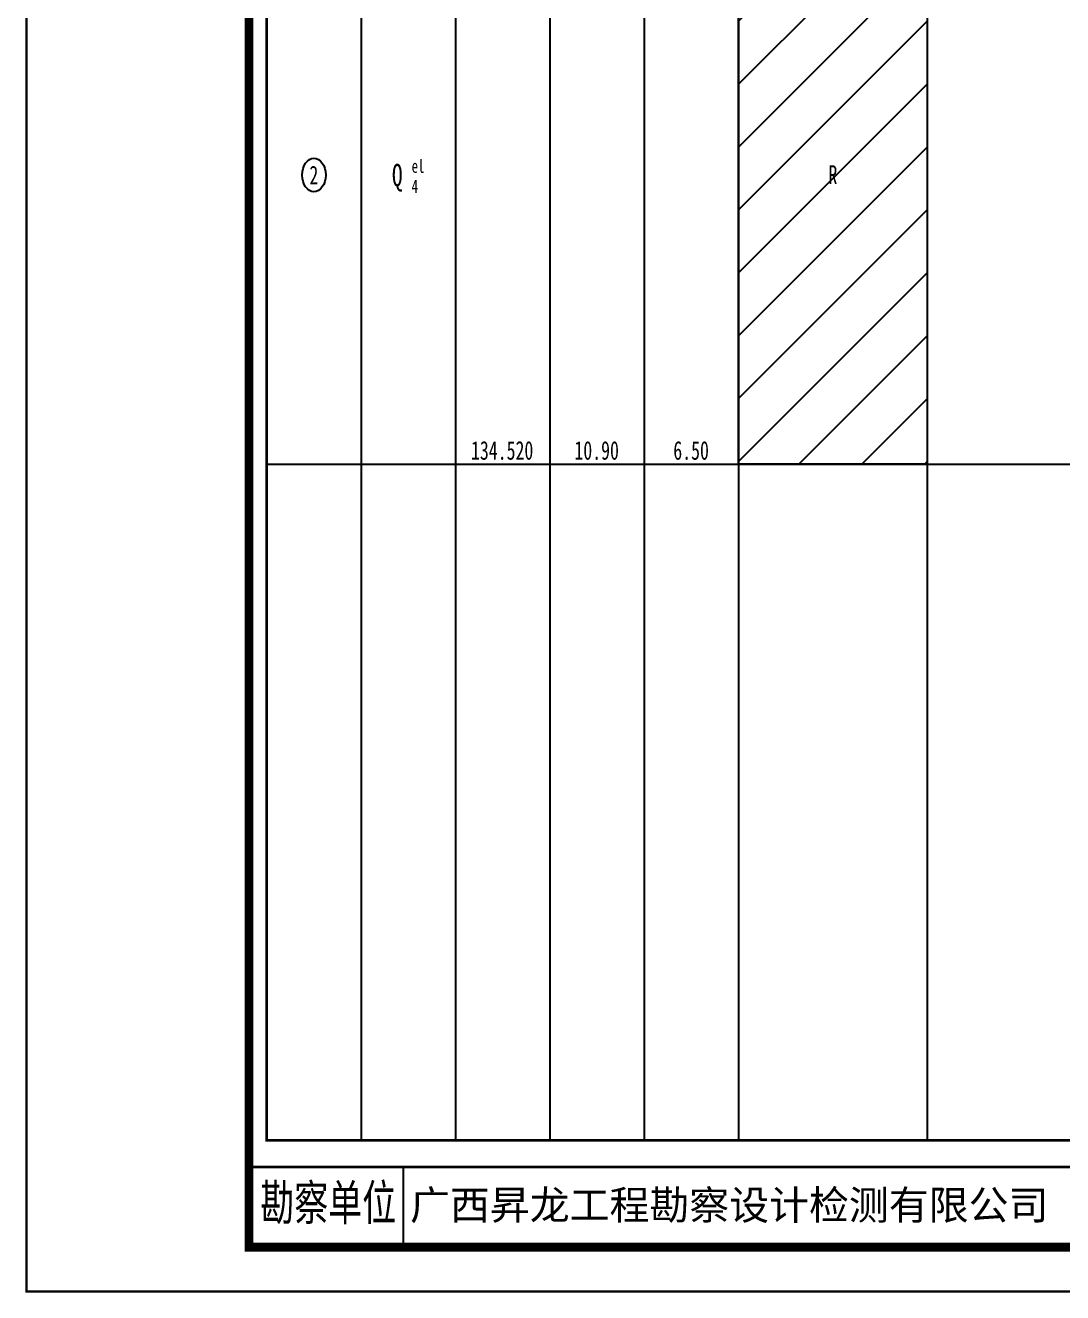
# Model space of a CAD drawing. Extents: x -27 to 2779, y -202 to 95.
# Drawn here: x 2568.9 to 2685.4, y -202.1 to -59.7 of the extents above; entities that cross this region are included whole.
import ezdxf

# ---------------------------------------------------------------- set-up
doc = ezdxf.new("R2010")
doc.units = 0
doc.header["$MEASUREMENT"] = 0
doc.layers.add('ZZT_TC', color=7, linetype='Continuous')
doc.styles.add('BODYCONTENT', font='simfang.ttf', dxfattribs={"width": 0.7, "height": 2.5})
doc.styles.add('HT', font='simhei.ttf')
doc.styles.add('LZ_FONT', font='simfang.ttf', dxfattribs={"width": 0.7, "height": 8})

# ---------------------------------------------------------------- blocks, each defined once
blk = doc.blocks.new('block12', base_point=(27, 229))
for p, q in [((25, 5), (25, 14)), ((25, 5), (25, 14)), ((25, 5), (25, 14)), ((42.36, 5), (42.36, 14)), ((42.36, 5), (42.36, 14))]:
    blk.add_line(p, q)
for points, const_width in [([(0, 0), (210, 0), (210, 297), (0, 297)], 0.25), ([(25, 5), (205, 5), (205, 292), (25, 292)], 1), ([(27, 265), (203, 265), (203, 17), (27, 17)], 0.3)]:
    blk.add_lwpolyline(points, close=True, dxfattribs=dict(const_width=const_width))
at = {"const_width": 0.3}
blk.add_lwpolyline([(25, 14), (205, 14)], dxfattribs=at)
at = {"style": 'LZ_FONT', "width": 0.7}
blk.add_text('勘察单位', height=4, dxfattribs=at).set_placement((26.27, 8))
at = {"style": 'HT'}
blk.add_text('广西昇龙工程勘察设计检测有限公司', height=3.2865, dxfattribs=at).set_placement((43.1, 8.08))

msp = doc.modelspace()

# ---------------------------------------------------------------- hatches: boundary and pattern name
at = {"layer": 'ZZT_TC'}
h = msp.add_hatch(dxfattribs=at)
h.set_pattern_fill('GKHNT', color=256, style=0)
h.set_pattern_definition([(45, (0, 0), (-3.535534, 3.535534), [])])
h.paths.add_polyline_path([(2649.01, -44), (2670.22, -44), (2670.22, -109), (2649.01, -109)], flags=0)

# ---------------------------------------------------------------- linework, layer by layer
for p, q in [((2596, 27), (2596, -185)), ((2606.6, 27), (2606.6, -185)), ((2617.2, 27), (2617.2, -185)), ((2627.81, 27), (2627.81, -185)), ((2638.41, 27), (2638.41, -185)), ((2649.01, 27), (2649.01, -185)), ((2670.22, 27), (2670.22, -185)), ((2596, -109), (2606.6, -109)), ((2606.6, -109), (2617.2, -109)), ((2617.2, -109), (2627.81, -109)), ((2627.81, -109), (2638.41, -109)), ((2638.41, -109), (2649.01, -109)), ((2649.01, -109), (2670.22, -109)), ((2670.22, -109), (2729.59, -109))]:
    msp.add_line(p, q, dxfattribs=at)
at = {"layer": 'ZZT_TC', "color": 7, "const_width": 0.3, "flags": 128}
msp.add_lwpolyline([(2596, 27), (2772, 27), (2772, -185), (2596, -185)], close=True, dxfattribs=at)
at = {"layer": 'ZZT_TC'}
msp.add_lwpolyline([(2649.01, -44), (2670.22, -44), (2670.22, -109), (2649.01, -109)], close=True, dxfattribs=at)
at = {"layer": 'ZZT_TC', "color": 7}
msp.add_ellipse((2601.3, -76.5), major_axis=(0, 1.89), ratio=0.7, dxfattribs=at)

# ---------------------------------------------------------------- block references
at = {"layer": 'ZZT_TC'}
msp.add_blockref('block12', (2596, 27), dxfattribs=at)

# ---------------------------------------------------------------- texts
at = {"layer": 'ZZT_TC', "color": 7, "style": 'BODYCONTENT', "width": 0.7}
for s, height, p in [('2', 2.1, (2600.79, -77.55)), ('Q', 2.5, (2610.07, -77.75)), ('el', 1.5, (2612.28, -76.25)), ('R', 2.1, (2659.11, -77.5)), ('4', 1.5, (2612.28, -78.5)), ('134.520', 2.1, (2618.95, -108.5)), ('10.90', 2.1, (2630.57, -108.5)), ('6.50', 2.1, (2641.68, -108.5))]:
    msp.add_text(s, height=height, dxfattribs=at).set_placement(p)

doc.saveas('drawing.dxf')
